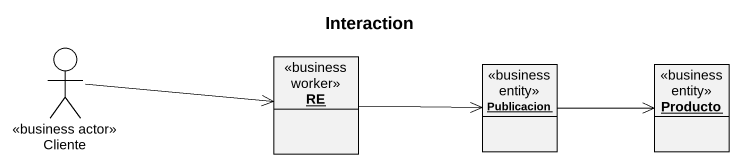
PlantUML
@startuml
title Interaction
allowmixing
hide circle
hide empty members
actor Cliente <<business actor>>
object RE <<business worker>>
object Publicacion <<business entity>>
object Producto <<business entity>>
Cliente -right-> RE
RE -right-> Publicacion
Publicacion -right-> Producto
@enduml
